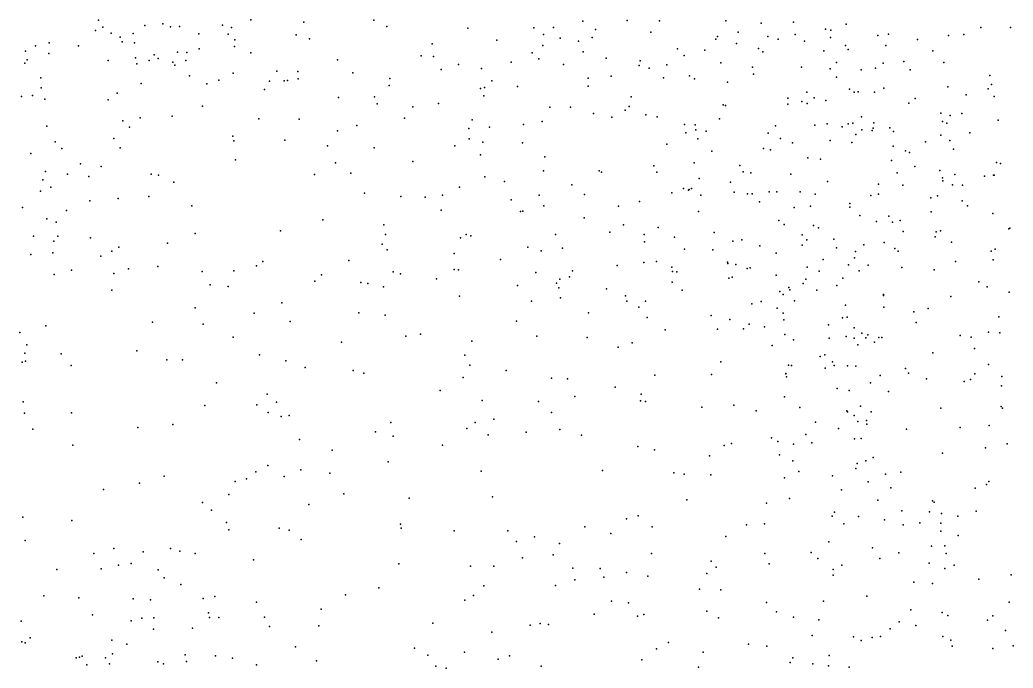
# Model space of a CAD drawing. Header units: metres. Extents: x -25 to 25, y -27.8 to 27.8.
# Drawn here: x 12.198 to 14.856, y 8.701 to 10.436 of the extents above; entities that cross this region are included whole.
import ezdxf

# ---------------------------------------------------------------- set-up
doc = ezdxf.new("R2010")
doc.units = ezdxf.units.M

msp = doc.modelspace()

# ---------------------------------------------------------------- linework, layer by layer
for p in [(12.4087, 10.4348, 10.3952), (12.5325, 10.4208, 17.5495), (12.5804, 10.4248, 10.0153), (12.7401, 10.4211, -19.1954), (12.8164, 10.4356, -12.2972), (12.9584, 10.4293, -12.1059), (13.1455, 10.4351, 18.1339), (13.705, 10.4321, 11.1313), (13.8237, 10.4341, -14.1697), (13.9103, 10.4332, -16.9911), (14.0878, 10.4333, 14.9699), (14.1818, 10.4269, -11.9867), (14.2684, 10.429, -8.4991), (14.4092, 10.4238, -11.7087), (12.4003, 10.4068, -6.8023), (12.4205, 10.4163, -8.5299), (12.4422, 10.4004, 9.1473), (12.5018, 10.3994, -8.7267), (12.6014, 10.4171, -6.9224), (12.6257, 10.4174, -15.6907), (12.677, 10.3984, -8.9231), (12.7558, 10.3971, -8.6954), (12.7645, 10.4153, -10.2031), (12.9376, 10.3955, -19.0147), (13.1803, 10.4175, -14.6323), (13.3971, 10.4138, -12.6759), (13.574, 10.4141, -13.2713), (13.5991, 10.3964, -12.2249), (13.6263, 10.4154, -6.6164), (13.7383, 10.4101, 1.1215), (13.8863, 10.4027, -7.8684), (14.1208, 10.4025, -16.9534), (14.2731, 10.396, 15.227), (14.3537, 10.4103, -20.5412), (14.3683, 10.4079, 14.5053), (14.4945, 10.3936, 14.0717), (14.5228, 10.3972, 19.5171), (14.6828, 10.3937, -14.043), (14.7243, 10.3962, 13.4778), (14.7699, 10.415, 7.4863), (14.8495, 10.4154, 19.539), (12.277, 10.3743, -6.4939), (12.3555, 10.3665, 17.3481), (12.4665, 10.3895, -7.1206), (12.4722, 10.377, 10.1533), (12.5048, 10.3737, -11.9055), (12.7731, 10.3824, 9.5865), (12.9735, 10.3849, -8.191), (13.3014, 10.3715, -16.1923), (13.4749, 10.3812, -18.7278), (13.5977, 10.3674, -13.0005), (13.6442, 10.3869, 19.0913), (13.6933, 10.379, -6.3949), (13.73, 10.3888, -13.4676), (14.0605, 10.3839, 4.9667), (14.0653, 10.3907, -17.7913), (14.1156, 10.3725, -8.0532), (14.1994, 10.3915, 5.3593), (14.2273, 10.3843, 11.6889), (14.2981, 10.3783, -14.5998), (14.3677, 10.3886, -20.0209), (14.4073, 10.3674, -8.8295), (14.5155, 10.367, 14.2316), (14.6001, 10.3832, -11.4215), (12.2135, 10.3518, 3.7122), (12.2399, 10.3659, 17.2285), (12.2755, 10.346, 10.3815), (12.5572, 10.3421, -16.73), (12.6196, 10.3495, -7.3447), (12.6446, 10.3483, -10.002), (12.6778, 10.3583, 9.7506), (12.7722, 10.3639, 9.3576), (12.816, 10.3475, 3.8674), (13.5691, 10.3473, -14.5429), (13.7053, 10.3496, 4.5637), (13.9581, 10.3584, 4.8442), (13.9759, 10.3403, 6.1607), (14.0308, 10.3542, -17.5334), (14.1744, 10.3593, 11.1033), (14.1861, 10.3502, 14.8525), (14.3494, 10.3527, -14.84), (14.4148, 10.3564, 11.1991), (14.6409, 10.3531, 15.3617), (12.2111, 10.3201, -8.1384), (12.2175, 10.3283, -6.7018), (12.4346, 10.327, -8.294), (12.5075, 10.3336, -11.4721), (12.5113, 10.318, -21.8473), (12.5443, 10.327, -11.0482), (12.568, 10.3323, -9.1308), (12.6077, 10.3221, -9.6082), (12.6133, 10.3144, 9.2812), (12.6423, 10.3265, -10.8277), (13.0479, 10.3286, 18.0286), (13.2725, 10.3392, -21.4109), (13.3055, 10.3375, -19.5811), (13.3724, 10.3163, 4.4295), (13.5126, 10.3226, 11.2576), (13.5869, 10.3311, -12.5694), (13.6532, 10.3165, -6.0597), (13.7671, 10.3332, 19.2001), (13.8559, 10.3135, 4.7037), (13.8585, 10.326, 11.116), (13.9298, 10.3155, -12.2661), (14.0741, 10.3203, -17.1541), (14.3835, 10.3219, 11.7079), (14.5082, 10.3193, 14.4137), (14.5639, 10.3245, -16.8274), (14.6711, 10.3215, -5.6098), (12.7692, 10.2927, -15.8003), (12.8855, 10.2983, 4.4676), (12.9417, 10.2974, -16.6417), (13.0892, 10.2935, -6.8501), (13.3255, 10.3024, -14.851), (13.4333, 10.3055, 4.1968), (13.8821, 10.3064, -5.7239), (14.1584, 10.3094, -5.5759), (14.1612, 10.2905, 5.0999), (14.2899, 10.3089, 4.0934), (14.3664, 10.3049, 19.4796), (14.4491, 10.3019, 15.2684), (14.4881, 10.3062, 6.837), (14.5807, 10.3021, 11.2497), (14.7934, 10.2869, -16.9114), (12.2543, 10.2806, 4.1768), (12.5228, 10.2654, 9.9254), (12.6518, 10.2856, -8.3073), (12.6989, 10.2644, -16.044), (12.731, 10.274, 17.7179), (12.8663, 10.2714, -7.4474), (12.9055, 10.2721, -19.2277), (12.9147, 10.2736, -7.2105), (12.9428, 10.2776, 17.9215), (13.1884, 10.2786, -19.002), (13.4614, 10.2726, -7.7093), (13.7191, 10.2796, -15.8517), (13.7808, 10.2848, -13.2759), (13.9206, 10.2802, 19.2965), (13.9898, 10.2857, -15.7079), (14.0031, 10.2774, -14.2044), (14.0921, 10.2685, 6.3112), (14.3837, 10.2822, -11.9446), (14.7982, 10.2629, 7.2973), (12.255, 10.2537, 9.2366), (12.4584, 10.2395, -16.5268), (12.8531, 10.2491, -8.0826), (13.1866, 10.2598, 18.2003), (13.4313, 10.2519, -6.4093), (13.4414, 10.2548, 18.6779), (13.5295, 10.2571, 18.9149), (13.719, 10.2582, -21.0768), (14.3045, 10.242, 6.527), (14.4184, 10.2505, 14.6345), (14.4309, 10.2423, 6.6991), (14.4418, 10.2433, -14.494), (14.485, 10.2417, -5.3897), (14.5106, 10.253, -9.3545), (14.6818, 10.2563, 7.106), (14.7306, 10.2354, 11.2647), (14.7894, 10.2514, 19.5326), (12.2024, 10.2302, -7.4111), (12.2316, 10.2328, 10.2788), (12.2647, 10.2238, 3.7853), (12.4348, 10.2215, -8.1022), (13.0513, 10.2282, -16.3729), (13.1476, 10.2294, -19.4808), (13.1539, 10.211, -7.7372), (13.3187, 10.2122, 18.4229), (13.4397, 10.2326, -6.1129), (13.8339, 10.2296, 11.6283), (14.0798, 10.2086, 19.3565), (14.2531, 10.2099, -17.6359), (14.2532, 10.226, -17.937), (14.2911, 10.2174, 15.0752), (14.3052, 10.2118, -8.1926), (14.3242, 10.2271, -17.0945), (14.3546, 10.2196, -15.2651), (14.5773, 10.2124, 19.5061), (14.5937, 10.2247, -11.6696), (14.8052, 10.2308, 4.2555), (12.6866, 10.205, -7.9332), (13.2494, 10.2026, 4.0003), (13.6164, 10.2017, -5.8329), (13.6716, 10.2021, 11.5531), (13.7331, 10.1847, -18.6197), (13.8176, 10.1942, -12.9928), (13.8284, 10.2036, -12.502), (13.8729, 10.1811, -7.7077), (14.0864, 10.2065, -13.8816), (14.6626, 10.1861, 15.2845), (14.719, 10.1848, -9.5929), (12.4733, 10.1652, -9.6961), (12.5201, 10.1733, 17.4557), (12.6056, 10.1776, 9.4826), (12.8373, 10.1703, -21.7661), (12.9459, 10.1699, -16.1755), (13.2275, 10.1725, -16.0113), (13.4084, 10.1679, 4.1225), (13.5462, 10.1556, -14.7814), (13.5961, 10.1639, -19.4869), (13.7826, 10.1753, -14.558), (13.904, 10.176, 6.0721), (13.9767, 10.1553, -18.414), (14.0052, 10.1548, -13.5102), (14.0705, 10.1703, 5.7002), (14.3252, 10.1537, -17.3937), (14.3586, 10.1574, 14.8012), (14.4146, 10.1571, -8.7868), (14.4273, 10.1587, -20.5905), (14.4506, 10.1765, -9.0671), (14.4833, 10.1597, -15.0231), (14.6673, 10.1638, 13.8849), (14.6789, 10.1588, 14.0499), (14.6879, 10.1796, -11.4864), (14.8164, 10.167, -14.0219), (12.2704, 10.1508, -6.3135), (12.4913, 10.148, 9.8174), (13.0483, 10.1383, -15.7692), (13.1002, 10.1533, -7.3891), (13.3995, 10.1451, -15.2922), (13.4553, 10.148, -15.0874), (13.9803, 10.1333, 4.6795), (14.0071, 10.1417, 6.2682), (14.0347, 10.1377, 4.1029), (14.2005, 10.1321, 11.05), (14.2206, 10.1522, 5.3413), (14.3988, 10.1489, -8.4516), (14.4349, 10.1287, 11.7128), (14.4512, 10.1412, 15.1375), (14.479, 10.1397, -17.6775), (14.4815, 10.1456, -20.3169), (14.5261, 10.1469, 14.5802), (14.5364, 10.1371, -17.9291), (14.7401, 10.1335, 13.6646), (12.2927, 10.109, 9.3655), (12.4497, 10.1177, -10.1215), (12.7683, 10.1241, 4.4035), (12.7705, 10.1122, 3.8617), (12.9071, 10.1139, 17.8763), (13.4008, 10.1172, -19.0718), (13.4368, 10.1079, -21.3804), (13.5435, 10.1063, 11.5146), (13.9297, 10.1028, -13.1756), (14.0127, 10.1169, -19.6111), (14.2338, 10.1183, -5.3837), (14.2657, 10.1062, -20.8374), (14.3663, 10.113, -12.1555), (14.4242, 10.1072, -18.3173), (14.6219, 10.1094, -5.6484), (14.6625, 10.1269, 6.9216), (14.6867, 10.1125, -5.884), (12.2278, 10.0781, -11.6811), (12.3102, 10.0917, 10.0443), (12.4667, 10.0935, -10.3711), (13.0213, 10.0982, 3.9025), (13.1461, 10.0934, -6.7945), (13.3622, 10.0982, 4.3165), (13.4309, 10.0743, 18.7443), (14.0495, 10.0844, -12.4722), (14.188, 10.0916, 6.4347), (14.207, 10.088, 11.69), (14.535, 10.0977, -17.1127), (14.5681, 10.0855, 3.982), (14.5787, 10.081, 11.7665), (14.6969, 10.0899, -14.1769), (12.3606, 10.0499, -10.9134), (12.7756, 10.0612, 17.7138), (13.0429, 10.0526, -6.3843), (13.2497, 10.0569, -15.6733), (13.6027, 10.0694, -18.8994), (14.0023, 10.0527, -15.4642), (14.3071, 10.0659, 6.537), (14.3404, 10.0629, 3.9647), (14.5308, 10.0596, -14.7353), (14.812, 10.0538, -6.3523), (14.822, 10.0515, -7.0696), (12.2666, 10.0296, 2.843), (12.3258, 10.0223, -21.9711), (12.4158, 10.0435, -10.6517), (12.5493, 10.0227, 17.3936), (12.9862, 10.0221, 4.3797), (13.0839, 10.0255, -6.5906), (13.5991, 10.0314, -7.6162), (13.7484, 10.0312, 19.1406), (13.7548, 10.0282, -15.6899), (13.8947, 10.045, 4.5281), (13.9029, 10.0279, -5.726), (14.125, 10.046, -7.8378), (14.134, 10.0287, 5.6022), (14.1546, 10.0261, -13.6947), (14.2616, 10.0224, 5.2386), (14.5457, 10.0261, -12.056), (14.593, 10.0431, 15.1283), (14.66, 10.0326, -17.6739), (14.7, 10.0216, 11.1621), (12.2598, 10.0079, 3.2488), (12.3826, 10.0167, 9.8631), (12.5695, 10.0196, 3.8731), (12.6106, 10.0009, -21.9293), (13.4423, 10.0159, -19.3133), (13.495, 10.0026, 4.173), (14.0161, 10.0113, 11.6954), (14.1002, 10.001, 19.3097), (14.3598, 10.0031, -19.9064), (14.4958, 9.9962, 6.6615), (14.6668, 10.0124, 14.4752), (14.6679, 10.0048, -6.0904), (14.7796, 10.0173, -6.732), (14.8036, 10.02, 13.8663), (14.8052, 10.0197, 14.1987), (12.2533, 9.9772, 3.9928), (12.2811, 9.9879, -11.1368), (13.1207, 9.9718, 18.208), (13.3746, 9.9878, 11.4125), (13.6757, 9.9937, 11.2026), (13.709, 9.9685, -14.7472), (13.9432, 9.9731, -7.7), (13.974, 9.9839, 6.2781), (13.9877, 9.9797, -12.9708), (13.9894, 9.9812, 11.1181), (13.9959, 9.9841, -12.7549), (14.1099, 9.9748, 4.6489), (14.1454, 9.9698, 3.9471), (14.1578, 9.9703, -14.2894), (14.2034, 9.9752, -18.5736), (14.2238, 9.9754, -14.0625), (14.2862, 9.9755, 5.0609), (14.3265, 9.9689, 11.7161), (14.4956, 9.9691, 14.9357), (14.5606, 9.9929, 14.679), (14.6938, 9.9937, -9.4923), (14.7204, 9.9934, 6.808), (12.3856, 9.9511, 3.9055), (12.4613, 9.9571, 17.231), (12.5434, 9.9631, 4.2507), (13.2174, 9.9633, 18.4252), (13.283, 9.9608, -7.1059), (13.3296, 9.966, 18.6767), (13.513, 9.9539, 11.3183), (13.5876, 9.966, -14.9859), (13.8561, 9.9497, 6.0028), (14.0202, 9.9663, 5.7633), (14.1771, 9.9489, -15.244), (14.4196, 9.9442, -8.8483), (14.4755, 9.9659, 11.0507), (14.636, 9.9589, -17.2435), (14.6539, 9.965, -18.3741), (14.7194, 9.9516, -6.5226), (12.2055, 9.9332, 10.0098), (12.3228, 9.9251, 17.0554), (12.658, 9.9379, 17.4923), (13.3254, 9.9266, 4.1978), (13.5375, 9.9223, -15.3125), (13.5439, 9.9235, -6.0941), (13.6002, 9.9378, 4.0748), (13.8, 9.9369, 4.3916), (14.014, 9.9228, -18.6645), (14.2702, 9.9333, 4.8581), (14.314, 9.937, -12.3769), (14.4193, 9.9343, 19.3982), (14.6369, 9.9218, 19.4722), (14.7337, 9.9383, 6.6602), (14.8023, 9.9175, 19.5169), (12.2707, 9.9028, 9.7784), (12.2957, 9.8942, -9.8936), (13.0088, 9.9002, 3.9175), (13.7079, 9.9058, -19.049), (14.2294, 9.8985, -13.8594), (14.4457, 9.9119, -9.164), (14.4906, 9.8962, -18.6106), (14.5237, 9.9106, 3.8284), (14.5331, 9.8946, -5.8176), (14.5536, 9.8985, 6.52), (12.6677, 9.8634, 3.9107), (12.8953, 9.8706, 17.8248), (13.1718, 9.8868, -6.2665), (13.1762, 9.8613, -21.8136), (13.3928, 9.8612, -21.6369), (13.6317, 9.8615, 11.3759), (13.7766, 9.8673, 11.3083), (13.8133, 9.887, 3.9134), (13.906, 9.8801, -5.9277), (14.0558, 9.8668, -13.1959), (14.2439, 9.8877, 5.5032), (14.3218, 9.8854, 5.3089), (14.3357, 9.8794, -15.1227), (14.5622, 9.8695, 14.8146), (14.6501, 9.8683, 14.6628), (14.6617, 9.8707, -6.9581), (14.8449, 9.8763, -17.5369), (14.8475, 9.8778, -12.0908), (12.2344, 9.8568, -11.3452), (12.2894, 9.8436, -10.7145), (12.2997, 9.8566, 3.7033), (12.3871, 9.8526, 2.7217), (12.5932, 9.8384, 3.136), (13.1679, 9.8351, -6.5025), (13.3777, 9.8519, 18.9184), (13.4048, 9.8576, -7.4296), (13.8691, 9.8609, 11.6383), (13.8694, 9.8416, -15.5123), (13.9497, 9.8544, -14.5643), (14.1064, 9.8431, -5.7625), (14.1303, 9.8466, -19.5627), (14.2919, 9.8601, 3.7996), (14.3043, 9.8473, 6.4006), (14.3763, 9.8487, -20.7284), (14.5109, 9.8397, -14.9539), (14.6474, 9.8546, -12.1789), (14.6915, 9.8403, -7.2332), (12.2865, 9.8117, -10.2699), (12.444, 9.8163, 4.0061), (12.463, 9.8274, 3.3623), (13.1815, 9.8203, 3.252), (13.3605, 9.8105, 3.3667), (13.5576, 9.8272, 19.0892), (13.5933, 9.8177, 3.8524), (13.6506, 9.8243, -21.2902), (13.9764, 9.8221, 6.2243), (14.0525, 9.8205, 11.6739), (14.1786, 9.8312, -13.5659), (14.2217, 9.8114, 4.6397), (14.2914, 9.833, 11.1124), (14.3833, 9.8257, 5.0401), (14.4347, 9.8157, 11.7666), (14.4566, 9.8333, -8.3859), (14.5399, 9.8233, -14.7358), (14.5486, 9.8165, -6.1939), (14.7974, 9.8165, -14.0682), (14.8084, 9.8219, 6.5213), (12.2274, 9.8078, 2.5066), (12.4152, 9.8029, 17.0367), (12.8487, 9.7885, 3.9273), (13.0789, 9.792, 18.3305), (13.4843, 9.794, -15.5278), (13.8678, 9.7859, 2.6097), (13.9015, 9.7891, 2.0811), (14.0915, 9.7867, 11.2604), (14.0925, 9.7837, 2.4067), (14.3474, 9.7939, 4.8157), (14.4319, 9.7988, -20.0553), (14.7023, 9.789, 14.9014), (14.8025, 9.7938, 3.9113), (12.3361, 9.7659, 3.9934), (12.45, 9.7565, 3.586), (12.4885, 9.7695, 3.9666), (12.567, 9.7755, 17.1627), (12.6861, 9.7625, 3.3537), (12.7709, 9.7641, 17.5179), (12.8315, 9.7771, -21.9545), (13.1972, 9.7608, 3.0225), (13.2168, 9.7562, 18.7609), (13.36, 9.7679, 3.6935), (13.3724, 9.7663, -6.9686), (13.5793, 9.7591, 3.6476), (13.6775, 9.7636, -6.1975), (13.7969, 9.7778, 3.727), (13.9432, 9.7741, 11.3662), (13.9445, 9.762, 6.0046), (13.9564, 9.7608, 4.4007), (14.1139, 9.7805, -14.4122), (14.1443, 9.7698, -20.954), (14.1529, 9.7722, 6.295), (14.3051, 9.7733, -19.7156), (14.3373, 9.7628, -8.0524), (14.4153, 9.7804, 19.3547), (14.4445, 9.7639, -5.9718), (14.4682, 9.7787, -20.3247), (14.5582, 9.7726, -6.483), (14.6453, 9.7666, -14.2764), (12.2904, 9.7542, 16.852), (12.9874, 9.7365, 3.4394), (13.0057, 9.753, 18.0605), (13.1104, 9.7327, 18.5181), (13.1293, 9.7297, 3.9644), (13.3134, 9.7423, -6.7087), (13.634, 9.7307, 3.2262), (13.6435, 9.7416, -14.9765), (13.6687, 9.7482, 19.188), (13.9441, 9.734, -6.1076), (14.0951, 9.7442, 5.819), (14.1041, 9.7467, -5.958), (14.2221, 9.7521, -18.8262), (14.2941, 9.7299, 11.6724), (14.3016, 9.7413, -5.6923), (14.4001, 9.7447, -8.9979), (14.7641, 9.7343, -7.6041), (12.4443, 9.7124, -21.986), (12.7072, 9.7264, 17.3499), (12.7553, 9.7224, 4.0565), (13.1714, 9.7207, 3.5958), (13.5302, 9.7243, -7.5552), (13.6401, 9.7186, -15.7379), (13.7679, 9.716, 2.2782), (13.9707, 9.7126, -19.0116), (14.2322, 9.7088, 5.6988), (14.2561, 9.7195, -14.0498), (14.2586, 9.7128, -19.376), (14.3312, 9.7125, -12.5449), (14.384, 9.7245, 3.6164), (14.7864, 9.7209, 19.4925), (14.8457, 9.707, 14.7316), (12.899, 9.6779, 17.7318), (13.3747, 9.6963, 4.1218), (13.5671, 9.6831, 4.2058), (13.6446, 9.6919, 2.6255), (13.8193, 9.6966, -21.1426), (13.8222, 9.683, 2.9689), (13.872, 9.6828, -14.6891), (14.1571, 9.6759, 3.5433), (14.1817, 9.6821, 2.0358), (14.2409, 9.7004, -13.776), (14.2715, 9.6832, 6.1743), (14.5091, 9.6983, -18.8289), (14.5096, 9.7003, 6.2429), (14.6895, 9.6952, 6.3083), (12.6672, 9.6652, 3.9944), (12.8253, 9.6507, 3.6995), (13.1055, 9.6516, 2.8496), (13.7202, 9.6519, -7.6574), (13.8546, 9.6671, 3.4538), (14.2251, 9.6644, -19.1715), (14.2404, 9.6508, 2.252), (14.4076, 9.6716, 5.4019), (14.5105, 9.6667, -9.3274), (14.5903, 9.6541, 19.4172), (14.6289, 9.663, 11.32), (12.5528, 9.6269, 2.6066), (12.9215, 9.6286, 4), (13.1756, 9.6452, 4.0499), (13.5273, 9.6294, -21.6335), (13.8766, 9.6393, 3.1838), (14.0479, 9.644, 2.8668), (14.0982, 9.6337, -13.0885), (14.2427, 9.6329, -20.8127), (14.3995, 9.6384, -20.5463), (14.412, 9.6403, 11.3962), (14.5968, 9.6256, -1.6929), (14.8179, 9.6411, -9.5398), (12.1982, 9.599, 4.1022), (12.2673, 9.6169, 16.6573), (12.6886, 9.6216, 17.1036), (13.9254, 9.6059, 19.3081), (14.0647, 9.6077, -7.8196), (14.1351, 9.6091, 4.4728), (14.1502, 9.6215, -13.4), (14.1911, 9.6137, 6.0291), (14.3622, 9.6195, -18.959), (14.431, 9.6113, 19.3713), (14.4511, 9.5974, -19.8281), (14.7902, 9.6, -13.9606), (14.8203, 9.5982, -1.1083), (12.7693, 9.5865, 2.6754), (13.0585, 9.5734, 18.6346), (13.231, 9.5887, 18.9783), (13.2706, 9.594, 2.7207), (13.4081, 9.5761, 19.1614), (13.5812, 9.5892, 2.425), (13.7159, 9.5855, 2.1096), (13.8369, 9.571, -15.3713), (14.2456, 9.5931, 2.5045), (14.2687, 9.5789, -14.9871), (14.3637, 9.5833, -6.3373), (14.4098, 9.5882, 6.0896), (14.4304, 9.5837, -20.0813), (14.462, 9.5847, 5.2489), (14.4678, 9.5923, 3.3936), (14.4849, 9.5726, 11.5621), (14.4966, 9.5859, -19.5227), (14.5049, 9.5854, -7.0427), (14.7145, 9.5911, 11.4634), (14.7436, 9.5866, -12.2973), (12.2113, 9.5433, -10.7915), (12.217, 9.566, -10.3008), (12.5115, 9.5499, 16.7796), (13.7989, 9.5592, -14.8572), (14.2111, 9.564, 3.1263), (14.441, 9.5659, -6.6566), (14.6416, 9.5445, -19.1816), (14.7524, 9.5557, -18.9964), (12.2042, 9.5192, 16.4973), (12.2131, 9.5224, -11.4168), (12.3085, 9.5422, 2.4408), (12.5915, 9.5255, 4.0914), (12.6334, 9.5258, 16.8728), (12.8394, 9.539, 17.3556), (12.9096, 9.5227, 17.877), (13.3887, 9.5381, -6.607), (14.0736, 9.5205, 19.3474), (14.3395, 9.5343, -8.1585), (14.352, 9.5389, -1.7759), (14.373, 9.5207, 2.0066), (12.3351, 9.5103, 4.1338), (12.9616, 9.5052, 18.2815), (13.0903, 9.4969, 2.6281), (13.119, 9.4899, 18.8627), (13.4021, 9.5111, -6.826), (13.4999, 9.4975, -7.4132), (14.2479, 9.4892, 4.5802), (14.2549, 9.5111, -14.09), (14.2631, 9.5102, 2.8662), (14.3534, 9.5033, 5.7346), (14.3777, 9.511, 5.9074), (14.4134, 9.5101, -8.8869), (14.4354, 9.5088, 5.4597), (14.5679, 9.5023, -7.603), (14.5766, 9.4902, -14.3168), (14.7905, 9.5134, 3.4779), (12.7247, 9.4643, -22.0145), (13.3848, 9.478, 2.5085), (13.621, 9.477, 4.2667), (13.6636, 9.4745, -6.455), (13.8976, 9.4846, -15.055), (14.0493, 9.4861, -20.9174), (14.2481, 9.4879, -13.8134), (14.2495, 9.4799, 1.7201), (14.4746, 9.4641, -7.4014), (14.5006, 9.4837, -12.4578), (14.6244, 9.4747, -19.7192), (14.7256, 9.468, -0.9544), (14.7421, 9.4731, -7.8668), (14.7533, 9.4882, -1.8371), (14.8262, 9.4807, 19.4819), (13.3227, 9.4436, 4.1614), (13.7909, 9.4525, -21.1828), (14.3849, 9.4491, 2.282), (14.4173, 9.4436, -8.5163), (14.5227, 9.4408, 19.4158), (14.8249, 9.4557, -13.5684), (12.207, 9.4129, -11.1218), (12.8597, 9.4334, 17.0873), (12.8848, 9.4121, 17.6866), (13.4357, 9.4166, -7.0489), (13.5864, 9.4146, -21.6249), (13.6831, 9.4272, -15.6431), (13.8593, 9.4159, 19.3703), (13.8606, 9.4341, 4.3465), (13.872, 9.4142, 1.7492), (14.2446, 9.4268, -12.7608), (12.2108, 9.3833, -21.8702), (12.336, 9.3836, 16.4845), (12.6928, 9.4035, 2.5336), (12.8319, 9.4049, 16.9354), (12.863, 9.385, 18.0321), (13.6211, 9.3847, 19.3142), (14.0232, 9.3993, -6.4723), (14.1084, 9.4046, 4.4697), (14.1686, 9.3892, -1.5782), (14.285, 9.3978, -1.3238), (14.4114, 9.3891, -1.1425), (14.4129, 9.3866, 4.8527), (14.4474, 9.402, 1.828), (14.476, 9.3867, 5.2781), (14.6623, 9.3968, 6.055), (14.824, 9.4011, -0.7689), (14.8278, 9.396, -19.5142), (12.8975, 9.3742, 4.1047), (12.9188, 9.3771, 18.3687), (13.1913, 9.3579, 4.1426), (13.4162, 9.3581, -15.5407), (13.4666, 9.3665, 2.3198), (14.3273, 9.3593, -8.2896), (14.4309, 9.3771, -14.5891), (14.4407, 9.3604, -20.2097), (14.4638, 9.3637, 2.9942), (12.233, 9.3402, -10.7272), (12.5143, 9.3448, -21.9505), (12.6072, 9.3523, 16.6154), (13.1499, 9.3333, 2.4881), (13.394, 9.3417, -15.8804), (13.5535, 9.3318, 4.2794), (13.6428, 9.3391, 2.1328), (14.3888, 9.3422, -7.0156), (14.4643, 9.3539, 5.0331), (14.5712, 9.3402, -1.9424), (14.7149, 9.3443, 19.4592), (14.7919, 9.3499, -8.7487), (12.9464, 9.3123, 18.545), (13.1973, 9.3215, -21.9557), (13.4513, 9.3249, -6.7295), (13.7015, 9.3241, 4.3348), (14.21, 9.3173, 4.5948), (14.2264, 9.3071, 19.441), (14.3016, 9.326, -6.6529), (14.3174, 9.3037, 4.715), (14.4321, 9.3143, -8.7323), (14.4493, 9.3156, -9.039), (12.3396, 9.2973, 4.1778), (13.0338, 9.2842, 18.7782), (13.3288, 9.2977, 19.1774), (13.8521, 9.2937, -7.6928), (13.8966, 9.2846, -20.9821), (14.0827, 9.2961, -12.9448), (14.1024, 9.3018, -13.422), (14.2682, 9.3003, -14.1214), (14.7824, 9.29, -8.4432), (14.8406, 9.301, 3.2734), (13.1839, 9.2523, 19.0408), (14.0439, 9.269, -1.215), (14.2308, 9.2711, -13.7018), (14.2663, 9.2554, -1.009), (14.4622, 9.2556, 5.3877), (14.4813, 9.2646, 19.4458), (14.6672, 9.2759, -13.4919), (12.8295, 9.2263, 16.6989), (12.8619, 9.2427, 17.3861), (12.95, 9.2311, 17.009), (13.4328, 9.2282, 19.2701), (13.7575, 9.2294, 19.4032), (14.2829, 9.2267, -14.5044), (14.4353, 9.2353, 5.6284), (14.4384, 9.2487, -13.8906), (14.5554, 9.225, 5.881), (12.584, 9.2145, 16.5034), (12.7744, 9.1997, 17.6132), (12.8048, 9.2075, 18.2772), (12.9052, 9.2132, 17.1961), (13.0276, 9.2221, 4.1232), (13.9483, 9.2232, -6.6547), (13.9755, 9.2197, -1.6928), (14.0468, 9.2183, 19.4656), (14.2443, 9.2098, -8.0979), (14.3724, 9.2151, -7.2625), (14.4683, 9.1996, -0.7798), (14.5149, 9.22, -14.2365), (14.7913, 9.1999, 6.0437), (12.4218, 9.1791, 2.5672), (12.5186, 9.1955, 4.1411), (14.3969, 9.1779, 4.9712), (14.529, 9.1828, 2.5422), (14.7543, 9.1819, -9.8624), (14.7846, 9.1917, -1.8627), (12.6867, 9.144, 17.8527), (12.7571, 9.1656, 4.1098), (13.0648, 9.1668, 18.9078), (13.2403, 9.1554, 4.1888), (13.4629, 9.1592, 2.3659), (13.9834, 9.1514, -13.1044), (14.2578, 9.1549, -6.8034), (14.4939, 9.15, -7.7393), (14.6406, 9.1486, -12.3508), (14.6449, 9.1449, 2.1844), (12.7113, 9.1234, 18.1482), (12.9712, 9.1383, 18.7458), (14.1961, 9.1419, -12.7379), (14.3785, 9.1181, -7.501), (14.5585, 9.122, -9.0995), (14.6327, 9.1189, -9.6792), (14.7576, 9.1211, -8.3007), (12.2065, 9.105, 4.1711), (12.3375, 9.0953, -11.0073), (13.8213, 9.0998, -21.074), (13.8527, 9.1083, -7.5562), (14.3721, 9.1071, -13.687), (14.4424, 9.1061, 19.4741), (14.5124, 9.0973, -13.5067), (14.6647, 9.1146, 5.9124), (14.7081, 9.1073, 2.9382), (12.7516, 9.0901, 17.4501), (12.7574, 9.0706, 2.6161), (12.892, 9.0751, 16.6802), (12.9189, 9.0702, 17.0949), (13.2166, 9.0857, -15.7486), (13.2182, 9.0753, 2.4858), (13.3604, 9.0685, 4.263), (13.5044, 9.068, -15.6835), (13.7105, 9.0791, -6.7887), (13.8904, 9.0786, 2.0217), (14.1428, 9.0838, 4.6913), (14.191, 9.0868, 1.7338), (14.4029, 9.0866, -12.468), (14.5617, 9.0841, -8.8624), (14.6068, 9.0891, 1.8289), (14.6623, 9.0889, -13.3172), (14.6629, 9.067, -20.1363), (12.2121, 9.0425, 2.5635), (12.9509, 9.0451, -21.9433), (13.5268, 9.0394, -7.2246), (13.5752, 9.0522, -21.5693), (13.7796, 9.0609, -1.6282), (14.0873, 9.0528, -1.9189), (14.363, 9.0385, -7.0675), (14.7092, 9.0556, -10.5735), (12.4494, 9.0209, 16.3807), (12.5286, 9.0119, 4.1251), (12.6014, 9.0211, 17.7898), (12.6267, 9.0138, -21.8569), (13.642, 9.0344, -1.4233), (14.4798, 9.0222, -8.6439), (14.6378, 9.0266, -10.0459), (14.6735, 9.0281, -10.2668), (12.3965, 9.0077, -11.3967), (12.6675, 9.0077, 18.2741), (12.8236, 8.9907, 18.6107), (13.5433, 8.9961, -7.016), (13.6257, 9.0037, -1.0918), (13.8883, 9.0075, -0.9728), (14.0482, 8.9867, 19.5188), (14.1919, 9.0078, 4.8374), (14.3153, 9.0101, 5.0258), (14.3334, 8.9941, -7.9299), (14.4997, 8.9938, 5.7441), (14.5502, 9.0094, -9.5139), (14.6774, 9.0075, 19.4443), (12.2973, 8.9649, -11.7462), (12.4157, 8.966, -11.166), (12.4625, 8.976, -21.7283), (12.4964, 8.9803, 2.6542), (12.5687, 8.9636, 17.9303), (13.2122, 8.9798, 19.0979), (13.4043, 8.9738, -21.7454), (13.4668, 8.9732, 4.353), (13.6778, 8.9679, 4.5079), (13.7509, 8.9677, -7.3942), (14.0612, 8.9711, -7.5779), (14.2035, 8.9799, -12.5814), (14.3743, 8.9646, -0.7256), (14.3974, 8.9759, 5.5454), (14.6319, 8.9814, -1.8458), (14.673, 8.9675, -8.06), (14.6982, 8.9763, -8.6317), (12.5843, 8.9427, 18.1129), (13.6832, 8.937, 2.3427), (13.7608, 8.9445, -13.0578), (13.8215, 8.9568, -1.8268), (13.8788, 8.9468, 4.6276), (14.0365, 8.954, -6.8804), (14.3747, 8.9496, -7.2963), (14.7647, 8.9385, -9.0823), (14.8512, 8.9502, -19.9632), (12.6291, 8.9245, 17.3928), (13.1591, 8.9154, -21.859), (13.44, 8.9211, -15.8448), (13.6314, 8.9221, 19.4327), (14.017, 8.9117, 4.7611), (14.0739, 8.9104, 1.8593), (14.5908, 8.9306, -20.282), (14.6405, 8.9273, -9.2918), (12.2627, 8.8945, -21.4413), (12.3563, 8.889, 4.1565), (12.5018, 8.8862, 17.8149), (12.548, 8.8832, 17.5405), (12.6884, 8.8872, 18.5028), (12.7199, 8.8922, 4.0931), (13.0699, 8.8971, 18.9667), (13.3892, 8.8821, 19.2689), (13.4123, 8.8953, -1.1873), (13.7811, 8.8794, -7.0051), (14.3487, 8.88, -13.5685), (14.4643, 8.8931, -9.8288), (12.8318, 8.8775, 18.7149), (13.0047, 8.8582, 4.1113), (13.8269, 8.8754, -13.3084), (14.0363, 8.8532, -0.8287), (14.1959, 8.8765, 5.0323), (14.5828, 8.8568, -8.4718), (14.8454, 8.8774, 6.0302), (12.2017, 8.8262, -12.0165), (12.3925, 8.8437, 16.3321), (12.496, 8.827, 18.0406), (12.5245, 8.8341, 4.1143), (12.5567, 8.8353, 18.2423), (12.7031, 8.849, 16.481), (12.7058, 8.836, 2.6712), (12.7303, 8.8362, 17.1801), (12.8524, 8.8373, 16.58), (13.7351, 8.8453, 4.6496), (13.8508, 8.8401, -21.0662), (13.868, 8.8439, -12.7179), (14.0674, 8.8351, -20.8657), (14.2226, 8.8509, -6.9434), (14.2682, 8.8371, 5.2922), (14.3365, 8.8297, 5.4585), (14.5509, 8.8249, -13.3355), (14.6662, 8.8494, -0.586), (14.6813, 8.8419, -8.2701), (14.7875, 8.8294, 7.7736), (14.8015, 8.8404, 1.9308), (12.5554, 8.8049, 16.4235), (12.6599, 8.8074, -21.6874), (12.8659, 8.8119, 16.9909), (12.9981, 8.8134, 2.6126), (13.3032, 8.8213, -1.0181), (13.5634, 8.8156, -0.9058), (13.5903, 8.8202, -13.1331), (13.6124, 8.8175, -1.6724), (14.5274, 8.8057, -8.0201), (14.5954, 8.8143, -12.1247), (14.8355, 8.8017, -12.1174), (12.2256, 8.7814, -0.3018), (12.444, 8.7753, -0.5756), (13.4612, 8.7966, 4.4352), (14.3186, 8.7879, 19.5166), (14.4289, 8.784, -10.0886), (14.4494, 8.7749, -0.6483), (14.479, 8.783, 19.4737), (14.5013, 8.7851, -10.396), (14.6684, 8.7854, 5.8606), (14.6892, 8.7752, -10.8127), (12.2039, 8.7706, -10.412), (12.212, 8.7683, -21.2071), (12.4846, 8.7646, -10.7695), (12.9356, 8.7576, 16.8287), (13.2546, 8.7544, -15.9397), (13.9021, 8.752, 19.5373), (13.9339, 8.7689, 4.8945), (14.1482, 8.7646, 5.1802), (14.1969, 8.7596, -13.6519), (14.693, 8.7593, 19.3853), (14.8023, 8.7531, -20.079), (14.8562, 8.7603, -1.8245), (12.3485, 8.7281, 4.1528), (12.3579, 8.7302, -10.5645), (12.3645, 8.7328, -12.4311), (12.4274, 8.7285, -12.7423), (12.4463, 8.739, 17.5766), (12.6406, 8.7366, -0.7631), (12.6439, 8.7183, -12.7263), (12.7219, 8.7339, 4.0872), (12.767, 8.7273, 18.7302), (12.9922, 8.7198, -21.7106), (13.2897, 8.7351, 19.2054), (13.3884, 8.7435, -21.5113), (13.4783, 8.7249, 19.3566), (13.5085, 8.7338, -12.7384), (13.8625, 8.7227, -7.1704), (14.0268, 8.7435, -1.8329), (14.2671, 8.728, -20.611), (14.3638, 8.7348, -12.0587), (12.377, 8.7093, -12.1817), (12.4382, 8.7121, 2.6913), (12.5677, 8.7174, -0.3625), (12.5829, 8.7123, -12.9501), (12.8317, 8.7091, -12.8716), (13.3112, 8.7062, -0.7922), (13.3386, 8.7006, -13.1025), (13.593, 8.7056, 4.6587), (14.0145, 8.7034, -13.5501), (14.2595, 8.7156, -1.8298), (14.3201, 8.712, 5.5691), (14.3621, 8.7072, -7.5196), (14.4177, 8.7032, -13.4682)]:
    msp.add_point(p)

doc.saveas('drawing.dxf')
